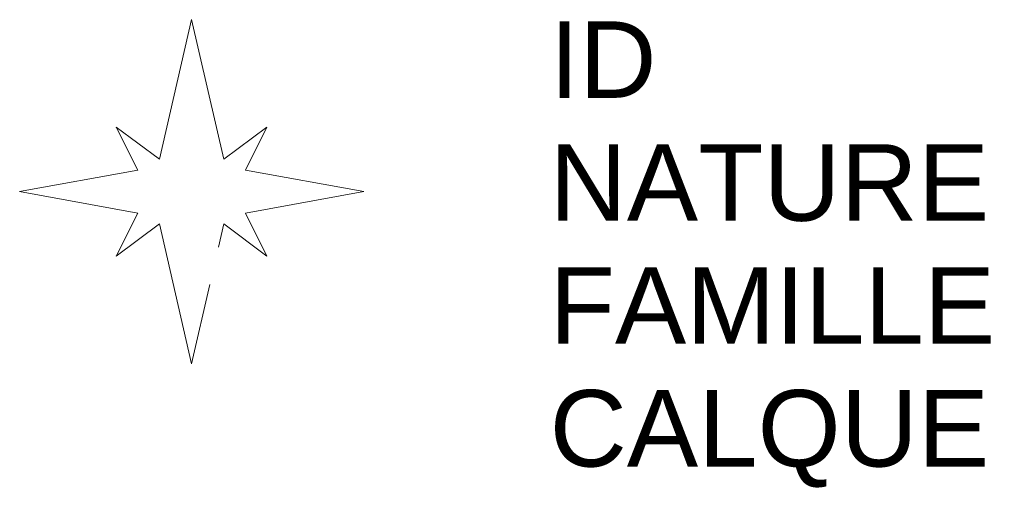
# Model space of a CAD drawing. Header units: metres. Extents: x 3121.6 to 3124.14, y 1725.4 to 1726.62.
import ezdxf

# ---------------------------------------------------------------- set-up
doc = ezdxf.new("R2010")
doc.units = ezdxf.units.M
doc.linetypes.add('Socle_Continu', pattern=[2.5, 2.5, 0])
doc.layers.add('JARDI_SCS', color=82, linetype='Socle_Continu', lineweight=13)
doc.styles.get("Standard").update_dxf_attribs({"font": 'arial.ttf'})

msp = doc.modelspace()

# ---------------------------------------------------------------- linework, layer by layer
at = {"layer": 'JARDI_SCS', "linetype": 'Socle_Continu', "flags": 128}
msp.add_lwpolyline([(3122.1336, 1726.2563), (3122.0492, 1726.6219), (3121.9649, 1726.2563), (3121.8524, 1726.3406), (3121.9086, 1726.2281), (3121.5992, 1726.1719), (3121.9086, 1726.1156), (3121.8524, 1726.0031), (3121.9649, 1726.0875), (3122.0492, 1725.7219), (3122.1336, 1726.0875), (3122.2461, 1726.0031), (3122.1899, 1726.1156), (3122.4992, 1726.1719), (3122.1899, 1726.2281), (3122.2461, 1726.3406)], close=True, dxfattribs=at)

# ---------------------------------------------------------------- texts
at = {"layer": 'JARDI_SCS', "linetype": 'Socle_Continu', "flags": 9}
for tag, p, s in [('ID', (3122.985, 1726.4168), 'TP_1205'), ('NATURE', (3122.985, 1726.0955), 'Conifère'), ('FAMILLE', (3122.985, 1725.7742), 'Jardin'), ('CALQUE', (3122.985, 1725.453), 'JARDI_SCS')]:
    msp.add_attdef(tag, p, s, height=0.2, dxfattribs=at)

doc.saveas('drawing.dxf')
